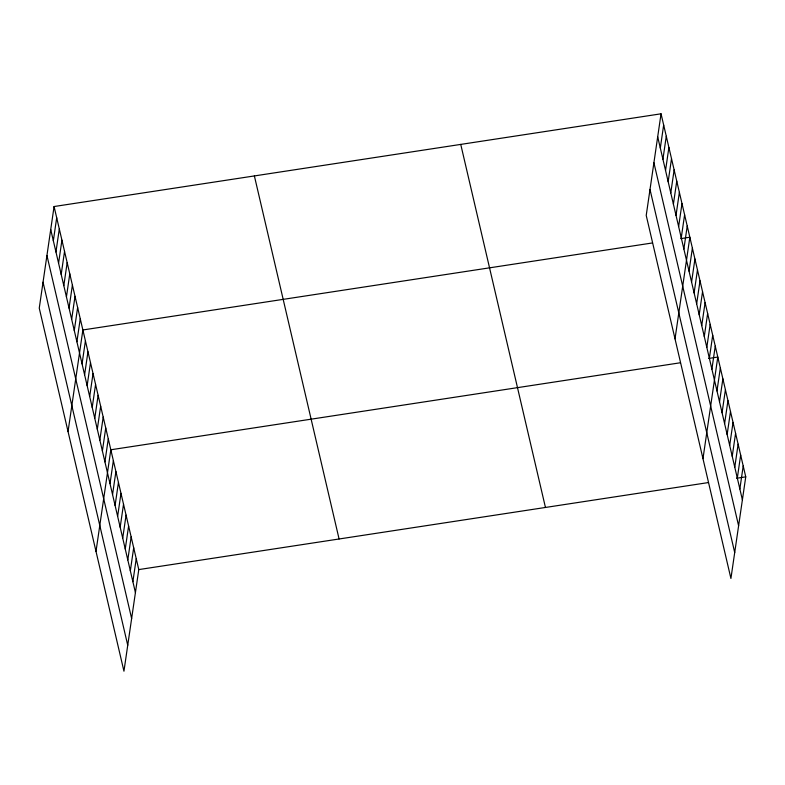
<?xml version="1.0" encoding="UTF-8"?>
<svg xmlns="http://www.w3.org/2000/svg" width="785" height="785" viewBox="0 0 785 785"><rect width="100%" height="100%" fill="white"/><g stroke="black" fill="none" stroke-linecap="round" stroke-linejoin="round"><path stroke-width="1.18" d="M54.077 206.533L39.25 308.142L123.951 671.195L138.778 569.586L54.077 206.533L661.048 113.805L745.75 476.858L730.923 578.466L646.222 215.414L661.048 113.805M53.341 240.76L56.697 217.749M55.951 251.975L59.307 228.975M58.571 263.201L61.927 240.19M61.191 274.416L64.547 251.416M63.811 285.642L67.167 262.641M66.431 296.867L69.787 273.857M69.041 308.083L72.397 285.083M71.661 319.309L75.017 296.308M74.281 330.524L77.636 307.524M76.901 341.75L80.256 318.749M68.05 431.583L82.876 329.965L652.286 242.977M82.062 363.867L85.418 340.857M84.603 374.759L87.959 351.749M87.145 385.651L90.501 362.641M89.686 396.543L93.042 373.532M92.218 407.435L95.574 384.424M94.759 418.326L98.115 395.316M97.301 429.209L100.657 406.208M99.842 440.1L103.198 417.1M102.384 450.992L105.74 427.992M104.925 461.884L108.281 438.884M96.005 551.394L110.822 449.776L680.242 362.788M110.008 483.668L113.364 460.667M112.549 494.56L115.905 471.559M115.091 505.452L118.447 482.451M117.632 516.344L120.988 493.343M120.174 527.235L123.53 504.235M122.715 538.127L126.071 515.127M125.257 549.019L128.612 526.019M127.798 559.911L131.154 536.911M130.339 570.803L133.695 547.802M132.881 581.695L136.237 558.694M660.313 148.031L663.668 125.021M662.923 159.247L666.279 136.247M665.543 170.473L668.898 147.462M668.163 181.688L671.518 158.688M670.783 192.914L674.138 169.913M673.402 204.139L676.758 181.129M676.022 215.355L679.378 192.354M678.632 226.58L681.988 203.58M681.252 237.796L684.608 214.796M683.872 249.022L687.228 226.021M675.021 338.855L689.848 237.237L680.742 238.63M689.034 271.139L692.39 248.129M691.575 282.031L694.931 259.021M694.117 292.923L697.472 269.912M696.658 303.815L700.014 280.804M699.199 314.707L702.555 291.696M701.741 325.589L705.097 302.588M704.282 336.48L707.638 313.48M706.814 347.372L710.17 324.372M709.355 358.264L712.711 335.264M711.897 369.156L715.253 346.156M702.977 458.666L717.794 357.047L708.698 358.441M716.98 390.94L720.336 367.939M719.521 401.832L722.877 378.831M722.063 412.724L725.418 389.723M724.604 423.615L727.96 400.615M727.145 434.507L730.501 411.507M729.687 445.399L733.043 422.399M732.228 456.291L735.584 433.291M734.77 467.183L738.126 444.182M737.311 478.075L740.667 455.074M739.853 488.967L743.209 465.966M138.778 569.586L708.198 482.598M736.644 478.251L745.75 476.858M657.693 136.806L742.394 499.859M653.905 162.75L738.606 525.803M650.009 189.47L734.711 552.532M460.746 144.401L545.447 507.453M254.379 175.928L339.081 538.981M50.721 229.534L135.422 592.587M46.933 255.478L131.635 618.531M43.038 282.198L127.739 645.26"/></g></svg>
